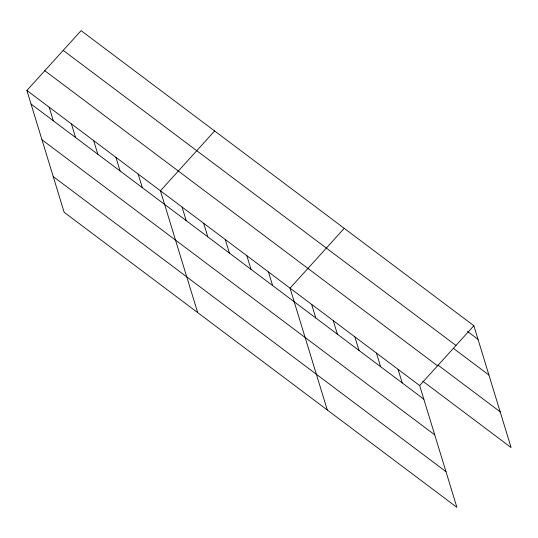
<?xml version="1.0" encoding="UTF-8"?>
<svg xmlns="http://www.w3.org/2000/svg" width="538" height="538" viewBox="0 0 538 538"><rect width="100%" height="100%" fill="white"/><g stroke="black" fill="none" stroke-linecap="round" stroke-linejoin="round"><path stroke-width="0.81" d="M26.9 90.458L419.66 385.544L456.903 507.361L64.143 212.275L26.9 90.458L81.097 30.639L473.857 325.725L511.1 447.542L422.727 381.146M214.635 130.969L160.438 190.788L197.681 312.605M344.246 228.347L290.049 288.166L327.292 409.983M419.66 385.544L473.857 325.725M467.542 331.462L478.02 339.33M63.215 50.384L455.968 345.463M453.588 348.483L488.934 375.04M437.999 365.107L500.185 411.832M44.788 70.72L437.542 365.8M31.063 104.069L423.816 399.149M41.977 139.779L434.738 434.859M53.228 176.565L445.982 471.651M398.059 369.31L402.216 382.921M376.452 353.083L380.615 366.694M354.851 336.855L359.014 350.46M333.251 320.621L337.413 334.233M311.65 304.394L315.813 318.005M268.449 271.932L272.605 285.543M246.841 255.705L251.004 269.316M225.24 239.477L229.403 253.082M203.64 223.25L207.803 236.855M182.039 207.016L186.202 220.627M138.179 174.063L142.341 187.675M115.926 157.345L120.088 170.956M93.666 140.626L97.829 154.231M71.413 123.901L75.576 137.513M49.153 107.183L53.316 120.788"/></g></svg>
